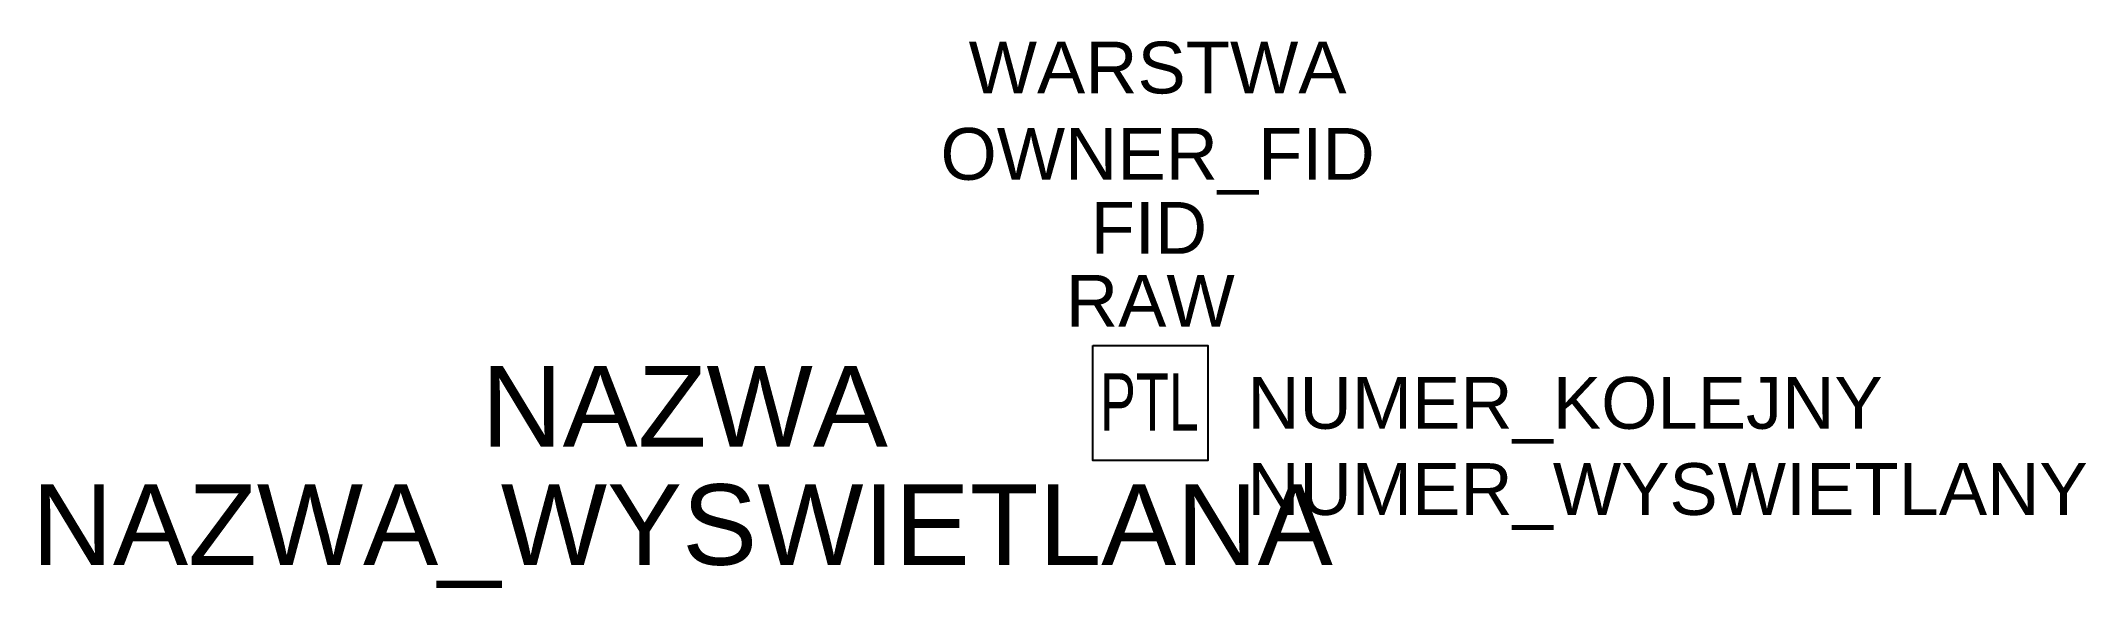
# Model space of a CAD drawing. Header units: millimetres. Extents: x -3854 to 3251, y -643 to 1258.
import ezdxf
from ezdxf.enums import TextEntityAlignment as Align

# ---------------------------------------------------------------- set-up
doc = ezdxf.new("R2010")
doc.units = ezdxf.units.MM
doc.header["$LTSCALE"] = 0.25
doc.styles.add('opis_czujki', font='arial.ttf')
doc.styles.add('opis_czujki_2', font='arial.ttf')
doc.styles.get("Standard").update_dxf_attribs({"font": 'PM_SMPLX.shx'})

msp = doc.modelspace()

# ---------------------------------------------------------------- linework, layer by layer
msp.add_lwpolyline([(-200, 200), (200, 200), (200, -200), (-200, -200)], close=True)

# ---------------------------------------------------------------- texts
at = {"insert": (-3.1, 3.4), "char_height": 200, "width": 400, "attachment_point": 5}
msp.add_mtext('\\W0.7;PTL', dxfattribs=at)
for tag, text, height, style, flags, p in [('WARSTWA', 'XX', 180, 'opis_czujki_2', 9, (25.4, 1165.6)), ('OWNER_FID', 'XX', 180, 'opis_czujki_2', 9, (25.4, 865.6)), ('FID', 'XX', 180, 'opis_czujki_2', 9, (-5, 608.4)), ('RAW', 'XX', 180, 'opis_czujki_2', 9, (0, 354.9)), ('NAZWA', '', 280, 'opis_czujki', 9, (-1617.9, -11.9)), ('NAZWA_WYSWIETLANA', '', 280, 'opis_czujki', 8, (-1626.2, -422.6))]:
    msp.add_attdef(tag, text=text, height=height, dxfattribs=dict(style=style, flags=flags)).set_placement(p, align=Align.MIDDLE_CENTER)
at = {"style": 'opis_czujki_2', "flags": 9}
for tag, p in [('NUMER_KOLEJNY', (336.7, -89.8)), ('NUMER_WYSWIETLANY', (336.7, -389.2))]:
    msp.add_attdef(tag, p, '', height=180, dxfattribs=at)

doc.saveas('drawing.dxf')
